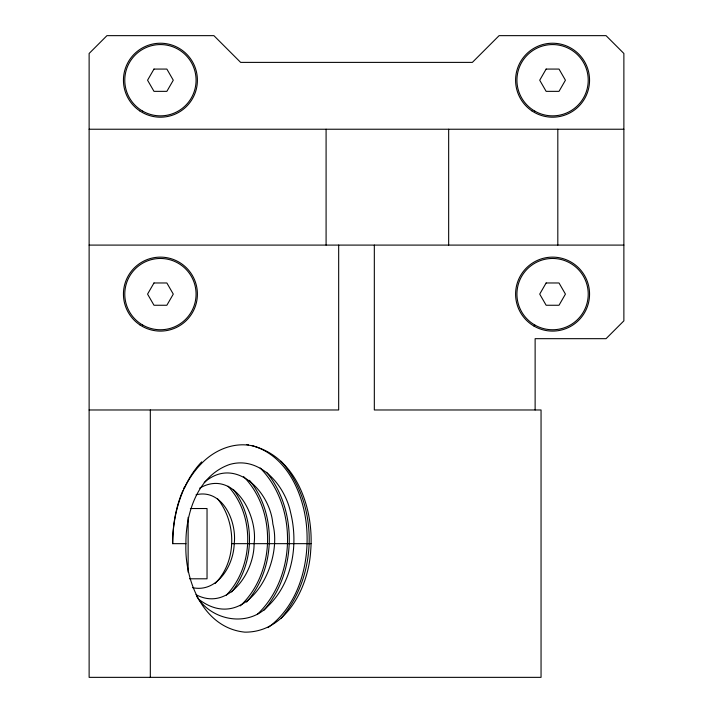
<?xml version="1.0" encoding="UTF-8"?>
<svg xmlns="http://www.w3.org/2000/svg" width="713" height="713" viewBox="0 0 713 713"><rect width="100%" height="100%" fill="white"/><g stroke="black" fill="none" stroke-linecap="round" stroke-linejoin="round"><path stroke-width="1.07" d="M196.485 595.979C210.888 620.453 247.402 627.743 267.74 606.389C292.428 582.842 298.613 544.839 290.637 512.674C285.04 485.624 259.978 455.536 229.577 464.502C197.893 475.535 185.603 512.861 185.924 543.663L172.689 543.663C172.573 526.337 175.478 508.904 181.949 492.79M185.924 543.663C184.311 580.471 203.428 627.993 244.817 632.146C286.35 632.547 308.791 586.567 310.725 550.329C314.139 509.037 296.376 456.4 251.778 445.705C233.169 441.944 213.989 450.34 201.244 463.771C194.284 470.856 188.633 479.386 184.302 488.164C188.66 478.575 194.337 469.493 201.672 461.881M214.987 583.582C237.108 561.612 236.698 522.29 217.438 498.637M182.234 492.104L182.813 490.722M184.195 488.396L184.195 488.396A102.057 72.165 -90 0 0 172.689 543.663M183.704 488.681L184.631 486.676M231.609 591.977C254.577 563.493 255.673 518.601 233.294 489.466M280.922 618.429C318.141 575.641 319.059 503.77 280.984 461.231M263.872 610.292C296.555 572.869 297.945 510.882 266.6 472.256M246.564 602.111C275.494 569.179 277.259 514.51 249.505 480.339M226.395 595.123C253.864 566.559 255.192 515.41 228.071 486.204M257.384 614.33C296.287 577.173 297.909 506.462 260.165 467.969M240.254 605.916C275.004 573.404 277.152 510.766 243.641 476.64M204.212 482.478C235.352 455.126 270.405 492.193 272.838 523.984C283.712 565.142 245.281 635.292 198.392 599.036M267.981 627.645C298.248 605.426 309.29 565.044 306.768 528.993C304.344 494.956 287.428 455.42 251.787 445.527M199.64 488.164C233.659 468.405 258.097 514.982 254.078 543.663C254.407 572.281 228.222 611.736 195.977 594.669M196.057 494.777C222.652 488.36 236.992 521.782 234.203 543.663C233.748 565.195 217.296 593.056 192.528 587.646M89.125 129.231L623.875 129.231M89.125 245.094L623.875 245.094M89.125 409.975L338.675 409.975L338.675 245.094M190.362 508.529L207.037 508.529L207.037 578.796L189.506 578.796M231.538 543.663L311.064 543.663M246.796 444.591L248.463 444.841M557.816 129.231L557.816 245.094M535.124 409.975L535.124 338.675L606.05 338.675L623.875 320.85L623.875 53.475L606.05 35.65L499.1 35.65L472.363 62.387L240.637 62.387L213.9 35.65L106.95 35.65L89.125 53.475L89.125 677.35L541.051 677.35L541.051 409.975L374.325 409.975L374.325 245.094M448.664 129.231L448.664 245.094M326.091 129.231L326.091 245.094M188.134 517.308L188.134 572.209M150.318 409.975L150.318 677.35M153.99 69.072L147.564 80.213L153.99 91.353L166.86 91.353L173.286 80.213L166.86 69.072L153.99 69.072M153.99 282.972L147.564 294.113L153.99 305.253L166.86 305.253L173.286 294.113L166.86 282.972L153.99 282.972M546.14 69.072L539.714 80.213L546.14 91.353L559.01 91.353L565.436 80.213L559.01 69.072L546.14 69.072M546.14 282.972L539.714 294.113L546.14 305.253L559.01 305.253L565.436 294.113L559.01 282.972L546.14 282.972M139.695 110.845A36.987 36.987 0 0 0 197.314 82.851A36.987 36.987 0 0 0 144.267 46.942A36.987 36.987 0 0 0 139.695 110.845M139.9 324.887A36.987 36.987 0 0 0 197.332 296.501A36.987 36.987 0 0 0 144.035 260.958A36.987 36.987 0 0 0 139.9 324.887M534.082 326.144A36.987 36.987 0 0 0 589.562 294.113A36.987 36.987 0 0 0 534.082 262.081A36.987 36.987 0 0 0 534.082 326.144M531.845 110.845A36.987 36.987 0 0 0 589.464 82.851A36.987 36.987 0 0 0 536.417 46.942A36.987 36.987 0 0 0 531.845 110.845M142.6 324.985A35.65 35.65 0 0 0 196.075 294.113A35.65 35.65 0 0 0 142.6 263.24A35.65 35.65 0 0 0 142.6 324.985M142.6 111.085A35.65 35.65 0 0 0 196.075 80.213A35.65 35.65 0 0 0 142.6 49.34A35.65 35.65 0 0 0 142.6 111.085M534.75 324.985A35.65 35.65 0 0 0 588.225 294.113A35.65 35.65 0 0 0 534.75 263.24A35.65 35.65 0 0 0 534.75 324.985M534.75 111.085A35.65 35.65 0 0 0 588.225 80.213A35.65 35.65 0 0 0 534.75 49.34A35.65 35.65 0 0 0 534.75 111.085"/></g></svg>
